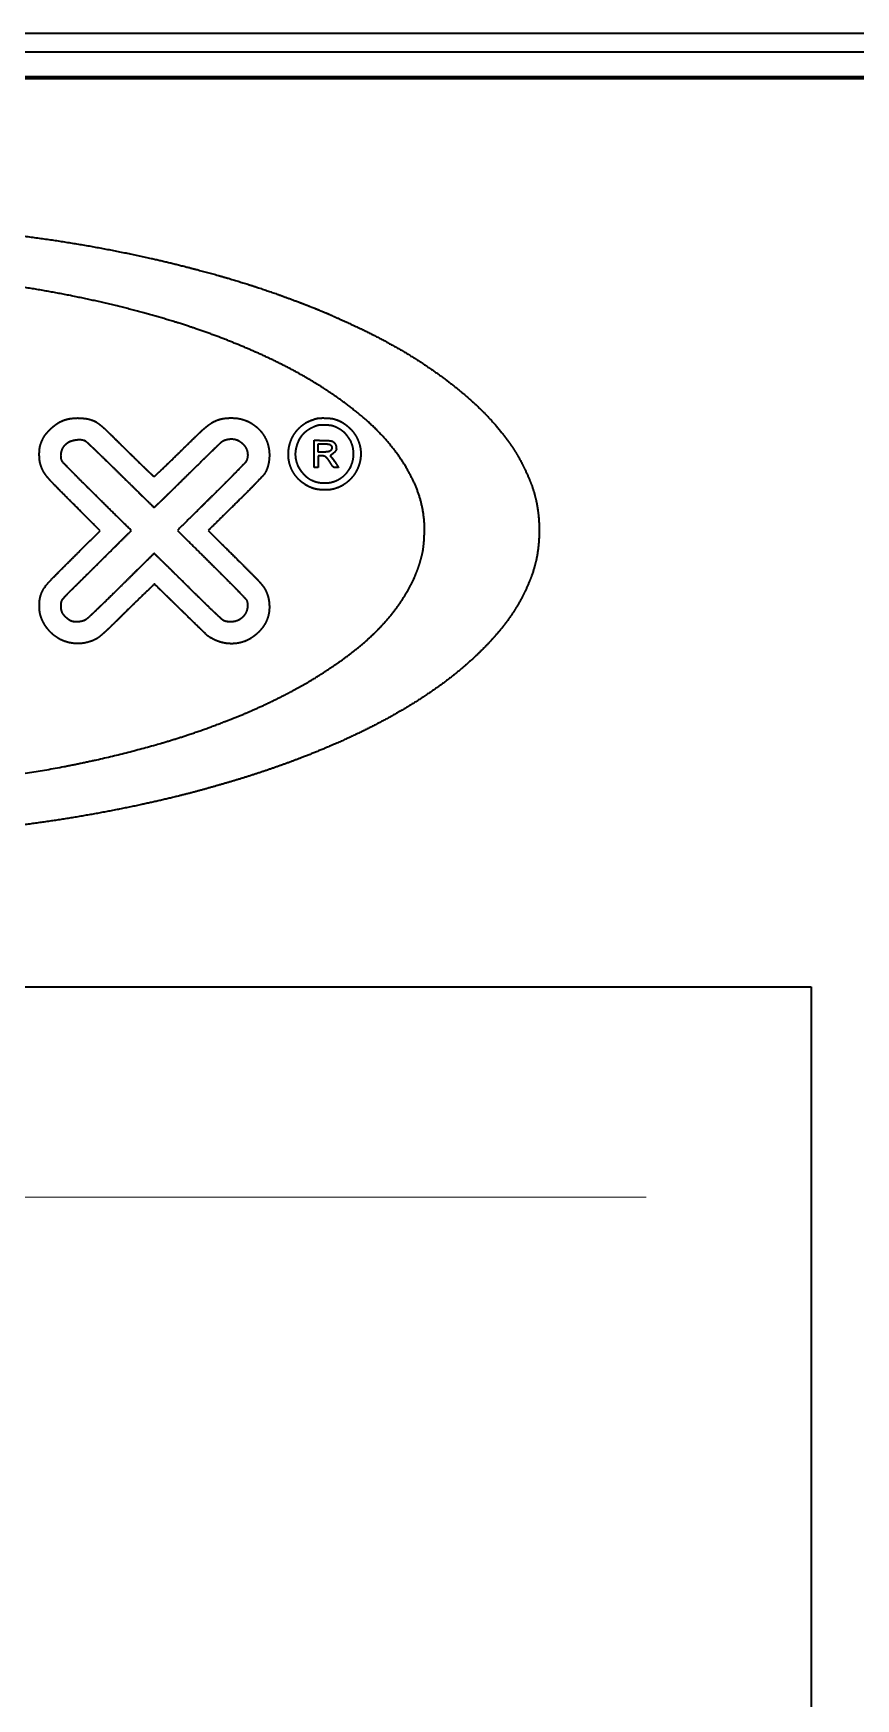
# Model space of a CAD drawing. Extents: x 6569 to 10251, y -294 to 3435.
# Drawn here: x 8784.9 to 8884.4, y 2029.6 to 2231.3 of the extents above; entities that cross this region are included whole.
import ezdxf

# ---------------------------------------------------------------- set-up
doc = ezdxf.new("R2010")
doc.units = 0
doc.header["$LTSCALE"] = 5
doc.layers.get('0').update_dxf_attribs({"linetype": 'CONTINUOUS', "lineweight": 0})
doc.layers.add('1', color=7, linetype='CONTINUOUS', true_color=0xffffff)

msp = doc.modelspace()

# ---------------------------------------------------------------- linework, layer by layer
at = {"color": 2}
msp.add_line((8859.06, 2090.33), (8657.06, 2090.33), dxfattribs=at)
at = {"layer": '1', "color": 7, "linetype": 'Continuous', "lineweight": 35}
for p, q in [((8570.53, 2231.33), (9069.26, 2231.33)), ((8538.56, 2229.08), (9067.56, 2229.08)), ((8584.76, 2226.08), (8931.56, 2226.08)), ((8929.06, 2225.83), (8587.06, 2225.83)), ((8637.06, 2115.83), (8879.06, 2115.83)), ((8879.06, 2115.83), (8879.06, 1478.83))]:
    msp.add_line(p, q, dxfattribs=at)
for points, weights, knots in [([(8764.84, 2208.27), (8768.2, 2208.15), (8771.56, 2207.95), (8778.12, 2207.42), (8781.32, 2207.08), (8787.58, 2206.25), (8790.64, 2205.76), (8796.63, 2204.63), (8799.56, 2203.99), (8803.82, 2202.93), (8805.17, 2202.57), (8807.75, 2201.86), (8808.99, 2201.5), (8811.39, 2200.75), (8812.57, 2200.36), (8814.93, 2199.54), (8816.11, 2199.11), (8817.65, 2198.52), (8818.01, 2198.38), (8818.71, 2198.1), (8819.05, 2197.97), (8819.68, 2197.71), (8819.97, 2197.59), (8820.46, 2197.39), (8820.65, 2197.31), (8820.9, 2197.19), (8820.96, 2197.17), (8821.17, 2197.07), (8821.32, 2197), (8821.65, 2196.85), (8821.84, 2196.77), (8822.22, 2196.6), (8822.42, 2196.51), (8824.72, 2195.47), (8826.77, 2194.43), (8830.63, 2192.26), (8832.42, 2191.1), (8835.72, 2188.71), (8837.21, 2187.48), (8838.63, 2186.16), (8839.89, 2184.98), (8841.04, 2183.7), (8842.29, 2182.02), (8842.51, 2181.72), (8842.9, 2181.16), (8843.06, 2180.91), (8843.39, 2180.39), (8843.54, 2180.12), (8843.87, 2179.52), (8844.04, 2179.19), (8844.53, 2178.21), (8844.82, 2177.56), (8845.32, 2176.29), (8845.51, 2175.67), (8845.82, 2174.42), (8845.93, 2173.79), (8846.08, 2172.47), (8846.12, 2171.79), (8846.12, 2170.44), (8846.08, 2169.77), (8845.94, 2168.47), (8845.83, 2167.84), (8845.53, 2166.6), (8845.34, 2165.98), (8844.85, 2164.71), (8844.56, 2164.05), (8843.95, 2162.82), (8843.63, 2162.24), (8842.93, 2161.11), (8842.55, 2160.55), (8841.73, 2159.45), (8841.28, 2158.89), (8840.3, 2157.78), (8839.77, 2157.21), (8837.95, 2155.4), (8836.6, 2154.22), (8833.62, 2151.95), (8832, 2150.85), (8828.49, 2148.72), (8826.61, 2147.7), (8822.55, 2145.73), (8820.38, 2144.78), (8816.83, 2143.37), (8815.46, 2142.86), (8812.58, 2141.86), (8811.08, 2141.37), (8808.01, 2140.44), (8806.45, 2139.99), (8803.3, 2139.14), (8801.73, 2138.75), (8797.5, 2137.78), (8794.85, 2137.24), (8789.51, 2136.28), (8786.82, 2135.86), (8781.32, 2135.14), (8778.51, 2134.84), (8772.66, 2134.35), (8769.62, 2134.15), (8765.57, 2133.95), (8764.56, 2133.92), (8761.72, 2133.9), (8759.89, 2133.9), (8756.23, 2133.9), (8754.39, 2133.9), (8752.56, 2133.92)], [0.5000631688, 0.499978943733, 0.499978943733, 0.499952542565, 0.499952542565, 0.499943397043, 0.499943397043, 0.499919298019, 0.499919298019, 0.500037158185, 0.500037158185, 0.500020317948, 0.500020317948, 0.500016729024, 0.500016729024, 0.500021337979, 0.500021337979, 0.500060410359, 0.500060410359, 0.500059331537, 0.500059331537, 0.500058901022, 0.500058901022, 0.500023423588, 0.500023423588, 0.500063062653, 0.500063062653, 0.500063168239, 0.500063168239, 0.500063167679, 0.500063167679, 0.500063168159, 0.500063168159, 0.499721617805, 0.499721617805, 0.499528056104, 0.499528056104, 0.499418738232, 0.499418738232, 0.5000631688, 0.498755709353, 0.498755709353, 0.500022481247, 0.500022481247, 0.49992848713, 0.49992848713, 0.499930638404, 0.499930638404, 0.500025194693, 0.500025194693, 0.499668039024, 0.499668039024, 0.499373513221, 0.499373513221, 0.499344176218, 0.499344176218, 0.499570896208, 0.499570896208, 0.499569411149, 0.499569411149, 0.499347887555, 0.499347887555, 0.499385493515, 0.499385493515, 0.499691298567, 0.499691298567, 0.499715954973, 0.499715954973, 0.499741847274, 0.499741847274, 0.49977990709, 0.49977990709, 0.499900031622, 0.499900031622, 0.499292118201, 0.499292118201, 0.49960656553, 0.49960656553, 0.499686690339, 0.499686690339, 0.499850509081, 0.499850509081, 0.499977589707, 0.499977589707, 0.500008177906, 0.500008177906, 0.500011281161, 0.500011281161, 0.500010181501, 0.500010181501, 0.499966272551, 0.499966272551, 0.499967713637, 0.499967713637, 0.499975874369, 0.499975874369, 0.500007192716, 0.500007192716, 0.499996700213, 0.499996700213, 0.500060718573, 0.500060718573, 0.500060736435, 0.500060736435, 0.5000631688], [0, 0, 0, 0, 0.050188, 0.050188, 0.098133, 0.098133, 0.144252, 0.144252, 0.18897, 0.18897, 0.209743, 0.209743, 0.228851, 0.228851, 0.247297, 0.247297, 0.266065, 0.266065, 0.271818, 0.271818, 0.277264, 0.277264, 0.281937, 0.281937, 0.285109, 0.285109, 0.286019, 0.286019, 0.288524, 0.288524, 0.291512, 0.291512, 0.294791, 0.294791, 0.32899, 0.32899, 0.360691, 0.360691, 0.389459, 0.389459, 0.389459, 0.414962, 0.414962, 0.420486, 0.420486, 0.424998, 0.424998, 0.429533, 0.429533, 0.435134, 0.435134, 0.445684, 0.445684, 0.455285, 0.455285, 0.464712, 0.464712, 0.474743, 0.474743, 0.484657, 0.484657, 0.493965, 0.493965, 0.503466, 0.503466, 0.513958, 0.513958, 0.523651, 0.523651, 0.533464, 0.533464, 0.543836, 0.543836, 0.555205, 0.555205, 0.581387, 0.581387, 0.60993, 0.60993, 0.641239, 0.641239, 0.675666, 0.675666, 0.697017, 0.697017, 0.720001, 0.720001, 0.743754, 0.743754, 0.767423, 0.767423, 0.806899, 0.806899, 0.846466, 0.846466, 0.887657, 0.887657, 0.932012, 0.932012, 0.946707, 0.946707, 0.973355, 0.973355, 1, 1, 1, 1]), ([(8754.51, 2202.46), (8755.17, 2202.48), (8755.84, 2202.48), (8757.64, 2202.47), (8758.77, 2202.46), (8761.03, 2202.44), (8762.17, 2202.42), (8763.98, 2202.39), (8764.66, 2202.37), (8768.29, 2202.21), (8771.24, 2202.01), (8776.99, 2201.48), (8779.8, 2201.14), (8785.31, 2200.32), (8788, 2199.84), (8793.27, 2198.74), (8795.85, 2198.12), (8800.36, 2196.88), (8802.31, 2196.29), (8806.05, 2195.03), (8807.86, 2194.36), (8811.31, 2192.94), (8812.96, 2192.2), (8816.08, 2190.66), (8817.55, 2189.85), (8820.84, 2187.85), (8822.61, 2186.6), (8824.3, 2185.22), (8825.77, 2184.03), (8827.1, 2182.68), (8828.29, 2181.21), (8829.34, 2179.92), (8830.22, 2178.51), (8830.93, 2177.01), (8831.57, 2175.64), (8831.98, 2174.19), (8832.15, 2172.69), (8832.19, 2172.36), (8832.22, 2172.02), (8832.23, 2171.28), (8832.22, 2170.87), (8832.19, 2170.07), (8832.16, 2169.67), (8832.09, 2168.97), (8832.05, 2168.66), (8831.98, 2168.36), (8831.68, 2167), (8831.2, 2165.69), (8830.55, 2164.45), (8829.86, 2163.12), (8829.03, 2161.88), (8828.07, 2160.72), (8826.99, 2159.43), (8825.79, 2158.24), (8824.49, 2157.16), (8823.01, 2155.94), (8821.45, 2154.8), (8819.14, 2153.33), (8818.45, 2152.91), (8816.97, 2152.07), (8816.2, 2151.65), (8814.6, 2150.83), (8813.79, 2150.42), (8812.15, 2149.66), (8811.34, 2149.29), (8807.07, 2147.49), (8803.54, 2146.25), (8796.03, 2144.1), (8792.06, 2143.16), (8783.8, 2141.61), (8779.51, 2141), (8770.69, 2140.14), (8766.17, 2139.87), (8756.83, 2139.68), (8752.01, 2139.78), (8742.55, 2140.35), (8737.91, 2140.84), (8728.93, 2142.19), (8724.6, 2143.05), (8716.33, 2145.1), (8712.41, 2146.32), (8707.94, 2148), (8707.31, 2148.25), (8705.96, 2148.81), (8705.25, 2149.11), (8703.84, 2149.74), (8703.15, 2150.05), (8701.9, 2150.64), (8701.34, 2150.92), (8698.44, 2152.43), (8696.18, 2153.8), (8694.01, 2155.32), (8692.17, 2156.61), (8690.48, 2158.08), (8688.95, 2159.73), (8687.64, 2161.15), (8686.52, 2162.72), (8685.61, 2164.41), (8684.79, 2165.94), (8684.26, 2167.59), (8684.02, 2169.31), (8683.97, 2169.65), (8683.94, 2169.99), (8683.91, 2170.74), (8683.91, 2171.14), (8683.93, 2171.95), (8683.96, 2172.35), (8684.03, 2173.08), (8684.07, 2173.42), (8684.25, 2174.3), (8684.4, 2174.84), (8684.78, 2175.95), (8685, 2176.52), (8685.52, 2177.64), (8685.8, 2178.2), (8686.42, 2179.26), (8686.75, 2179.76), (8687.91, 2181.35), (8688.81, 2182.38), (8690.85, 2184.39), (8691.99, 2185.37), (8694.48, 2187.27), (8695.83, 2188.19), (8698.77, 2189.95), (8700.34, 2190.8), (8705.49, 2193.31), (8709.15, 2194.78), (8717.08, 2197.31), (8721.32, 2198.43), (8730.24, 2200.27), (8734.92, 2201), (8744.57, 2202.03), (8749.53, 2202.35), (8754.51, 2202.46)], [0.500220416008, 0.500189350016, 0.500189350016, 0.500218846549, 0.500218846549, 0.50021880743, 0.50021880743, 0.500192177394, 0.500192177394, 0.500120704318, 0.500120704318, 0.500092871592, 0.500092871592, 0.500083216879, 0.500083216879, 0.500056830995, 0.500056830995, 0.500089493249, 0.500089493249, 0.500041209695, 0.500041209695, 0.500017665732, 0.500017665732, 0.49990130099, 0.49990130099, 0.499434015962, 0.499434015962, 0.500220416008, 0.498439024635, 0.498439024635, 0.500220416008, 0.497798160698, 0.497798160698, 0.500220416008, 0.495878874593, 0.495878874593, 0.500220416008, 0.499814547543, 0.499814547543, 0.500082853246, 0.500082853246, 0.500082699994, 0.500082699994, 0.499626827166, 0.499626827166, 0.500220416008, 0.497294038489, 0.497294038489, 0.500220416008, 0.498349428921, 0.498349428921, 0.500220416008, 0.498792610583, 0.498792610583, 0.500220416008, 0.499578967443, 0.499578967443, 0.500114159358, 0.500114159358, 0.500156628399, 0.500156628399, 0.500159745829, 0.500159745829, 0.500152130134, 0.500152130134, 0.499617531411, 0.499617531411, 0.499857252229, 0.499857252229, 0.499898349355, 0.499898349355, 0.499971660598, 0.499971660598, 0.499949698065, 0.499949698065, 0.499891103457, 0.499891103457, 0.499855851331, 0.499855851331, 0.499646492915, 0.499646492915, 0.500172898133, 0.500172898133, 0.500199170832, 0.500199170832, 0.500198883799, 0.500198883799, 0.500150760321, 0.500150760321, 0.499507916477, 0.499507916477, 0.500220416008, 0.498335049526, 0.498335049526, 0.500220416008, 0.497494606777, 0.497494606777, 0.500220416008, 0.495067965121, 0.495067965121, 0.500220416008, 0.499773829504, 0.499773829504, 0.500048392672, 0.500048392672, 0.500047792547, 0.500047792547, 0.499731674632, 0.499731674632, 0.49954401297, 0.49954401297, 0.499812341882, 0.499812341882, 0.49982691201, 0.49982691201, 0.499729254984, 0.499729254984, 0.499124830441, 0.499124830441, 0.49959134107, 0.49959134107, 0.499696547877, 0.499696547877, 0.499903425902, 0.499903425902, 0.499356243636, 0.499356243636, 0.499759439972, 0.499759439972, 0.499821193943, 0.499821193943, 0.499926527997, 0.499926527997, 0.500220416008], [0, 0, 0, 0, 0.005546, 0.005546, 0.01499, 0.01499, 0.024446, 0.024446, 0.030133, 0.030133, 0.054739, 0.054739, 0.07836, 0.07836, 0.10116, 0.10116, 0.123307, 0.123307, 0.140248, 0.140248, 0.156329, 0.156329, 0.17143, 0.17143, 0.185436, 0.185436, 0.203605, 0.203605, 0.203605, 0.219486, 0.219486, 0.219486, 0.233445, 0.233445, 0.233445, 0.24619, 0.24619, 0.24619, 0.249069, 0.249069, 0.252525, 0.252525, 0.255914, 0.255914, 0.25856, 0.25856, 0.25856, 0.270466, 0.270466, 0.270466, 0.283359, 0.283359, 0.283359, 0.2979, 0.2979, 0.2979, 0.314564, 0.314564, 0.321594, 0.321594, 0.329251, 0.329251, 0.337143, 0.337143, 0.344882, 0.344882, 0.377315, 0.377315, 0.412648, 0.412648, 0.450297, 0.450297, 0.489626, 0.489626, 0.531501, 0.531501, 0.572055, 0.572055, 0.610531, 0.610531, 0.646231, 0.646231, 0.652153, 0.652153, 0.658932, 0.658932, 0.665563, 0.665563, 0.671004, 0.671004, 0.694079, 0.694079, 0.694079, 0.713722, 0.713722, 0.713722, 0.730608, 0.730608, 0.730608, 0.745905, 0.745905, 0.745905, 0.748967, 0.748967, 0.752564, 0.752564, 0.756144, 0.756144, 0.759151, 0.759151, 0.764165, 0.764165, 0.769628, 0.769628, 0.775216, 0.775216, 0.780606, 0.780606, 0.792859, 0.792859, 0.806326, 0.806326, 0.821077, 0.821077, 0.837133, 0.837133, 0.872699, 0.872699, 0.912261, 0.912261, 0.954995, 0.954995, 1, 1, 1, 1]), ([(8792.95, 2171.06), (8791.85, 2172.16), (8790.76, 2173.26), (8788.89, 2175.13), (8788.13, 2175.9), (8787.06, 2176.98), (8786.78, 2177.3), (8786.5, 2177.63), (8786.32, 2177.85), (8786.17, 2178.08), (8786.04, 2178.33), (8785.91, 2178.59), (8785.8, 2178.86), (8785.72, 2179.14), (8785.66, 2179.32), (8785.63, 2179.5), (8785.61, 2179.68), (8785.59, 2179.91), (8785.58, 2180.13), (8785.58, 2180.58), (8785.6, 2180.8), (8785.62, 2181.02), (8785.64, 2181.19), (8785.68, 2181.36), (8785.74, 2181.53), (8785.8, 2181.71), (8785.88, 2181.9), (8786.02, 2182.22), (8786.1, 2182.37), (8786.27, 2182.64), (8786.37, 2182.78), (8786.61, 2183.05), (8786.74, 2183.2), (8787.12, 2183.57), (8787.37, 2183.78), (8787.63, 2183.97), (8787.87, 2184.14), (8788.13, 2184.28), (8788.4, 2184.39), (8788.67, 2184.51), (8788.95, 2184.59), (8789.24, 2184.64), (8789.55, 2184.69), (8789.87, 2184.72), (8790.31, 2184.73), (8790.42, 2184.72), (8790.65, 2184.71), (8790.77, 2184.7), (8791, 2184.68), (8791.12, 2184.67), (8791.32, 2184.64), (8791.4, 2184.63), (8791.49, 2184.61)], [0.501034488098, 0.501034488098, 0.501034488098, 0.501032012579, 0.501032012579, 0.500717389484, 0.500717389484, 0.501034488098, 0.499139610912, 0.499139610912, 0.501034488098, 0.499563152328, 0.499563152328, 0.501034488098, 0.499521300941, 0.499521300941, 0.501034488098, 0.500552042806, 0.500552042806, 0.500550391549, 0.500550391549, 0.501034488098, 0.499118722646, 0.499118722646, 0.501034488098, 0.500734008384, 0.500734008384, 0.500124385182, 0.500124385182, 0.500141138931, 0.500141138931, 0.500756970871, 0.500756970871, 0.499962415267, 0.499962415267, 0.501034488098, 0.498982984673, 0.498982984673, 0.501034488098, 0.498946640039, 0.498946640039, 0.501034488098, 0.49987045576, 0.49987045576, 0.500900227366, 0.500900227366, 0.500959420724, 0.500959420724, 0.500957482517, 0.500957482517, 0.500651674723, 0.500651674723, 0.501034488098], [0, 0, 0, 0, 0.229994, 0.229994, 0.390578, 0.390578, 0.454141, 0.454141, 0.454141, 0.495282, 0.495282, 0.495282, 0.538053, 0.538053, 0.538053, 0.565148, 0.565148, 0.565148, 0.597941, 0.597941, 0.630284, 0.630284, 0.630284, 0.655837, 0.655837, 0.655837, 0.684375, 0.684375, 0.708021, 0.708021, 0.731774, 0.731774, 0.760673, 0.760673, 0.807951, 0.807951, 0.807951, 0.850229, 0.850229, 0.850229, 0.892054, 0.892054, 0.892054, 0.938024, 0.938024, 0.953787, 0.953787, 0.971156, 0.971156, 0.98754, 0.98754, 1, 1, 1, 1]), ([(8791.49, 2184.61), (8791.73, 2184.55), (8791.97, 2184.47), (8792.2, 2184.37), (8792.41, 2184.28), (8792.61, 2184.16), (8792.79, 2184.02), (8793.05, 2183.82), (8793.3, 2183.61), (8794.04, 2182.91), (8794.53, 2182.42), (8795.7, 2181.27), (8796.37, 2180.6), (8797.49, 2179.51), (8797.93, 2179.08), (8798.7, 2178.34), (8799.03, 2178.03), (8799.36, 2177.72), (8799.4, 2177.68), (8799.45, 2177.66), (8799.5, 2177.66), (8799.53, 2177.66), (8799.56, 2177.67), (8799.58, 2177.69), (8799.88, 2177.98), (8800.19, 2178.28), (8800.85, 2178.9), (8801.19, 2179.23), (8801.94, 2179.96), (8802.35, 2180.36), (8803.48, 2181.47), (8804.2, 2182.18), (8805.25, 2183.19), (8805.58, 2183.48), (8805.93, 2183.76), (8806.15, 2183.94), (8806.39, 2184.1), (8806.64, 2184.24), (8806.9, 2184.37), (8807.16, 2184.48), (8807.43, 2184.56), (8807.62, 2184.62), (8807.81, 2184.66), (8808.24, 2184.71), (8808.47, 2184.73), (8808.94, 2184.73), (8809.18, 2184.73), (8809.62, 2184.69), (8809.81, 2184.65), (8810.01, 2184.6), (8810.42, 2184.5), (8810.82, 2184.34), (8811.19, 2184.13), (8811.55, 2183.92), (8811.89, 2183.66), (8812.18, 2183.36), (8812.48, 2183.06), (8812.72, 2182.72), (8812.92, 2182.35), (8813.12, 2181.99), (8813.26, 2181.6), (8813.34, 2181.19), (8813.4, 2180.92), (8813.43, 2180.65), (8813.44, 2180.37), (8813.45, 2180.09), (8813.43, 2179.81), (8813.39, 2179.53), (8813.36, 2179.26), (8813.29, 2178.99), (8813.21, 2178.73), (8813.13, 2178.5), (8813.03, 2178.27), (8812.9, 2178.05), (8812.83, 2177.93), (8812.75, 2177.82), (8812.65, 2177.72), (8812.4, 2177.45), (8812.14, 2177.17), (8811.52, 2176.54), (8811.17, 2176.17), (8810.32, 2175.32), (8809.82, 2174.83), (8808.23, 2173.26), (8807.13, 2172.18), (8806.03, 2171.09)], [0.501034488098, 0.499655170634, 0.499655170634, 0.501034488098, 0.498768701223, 0.498768701223, 0.501034488098, 0.500449961631, 0.500449961631, 0.501024101982, 0.501024101982, 0.501033759971, 0.501033759971, 0.501025588174, 0.501025588174, 0.501033395283, 0.501033395283, 0.501034488098, 0.477412855755, 0.477412855755, 0.501034488098, 0.477254328155, 0.477254328155, 0.501034488098, 0.501034399098, 0.501034399098, 0.501030242398, 0.501030242398, 0.50103288105, 0.50103288105, 0.50103095108, 0.50103095108, 0.500734489581, 0.500734489581, 0.501034488098, 0.499483809972, 0.499483809972, 0.501034488098, 0.499415335681, 0.499415335681, 0.501034488098, 0.499766504603, 0.499766504603, 0.500589795886, 0.500589795886, 0.500592821216, 0.500592821216, 0.499936741387, 0.499936741387, 0.501034488098, 0.497957500616, 0.497957500616, 0.501034488098, 0.497861865283, 0.497861865283, 0.501034488098, 0.497782393927, 0.497782393927, 0.501034488098, 0.497518773631, 0.497518773631, 0.501034488098, 0.499743298745, 0.499743298745, 0.501034488098, 0.499864663483, 0.499864663483, 0.501034488098, 0.499785471757, 0.499785471757, 0.501034488098, 0.498908329274, 0.498908329274, 0.501034488098, 0.499150365768, 0.499150365768, 0.501034488098, 0.501023291276, 0.501023291276, 0.501020210838, 0.501020210838, 0.501032166983, 0.501032166983, 0.501034488098, 0.501034488098, 0.501034488098], [0, 0, 0, 0, 0.01972, 0.01972, 0.01972, 0.037804, 0.037804, 0.037804, 0.063422, 0.063422, 0.117459, 0.117459, 0.191898, 0.191898, 0.239899, 0.239899, 0.275459, 0.275459, 0.275459, 0.279473, 0.279473, 0.279473, 0.281391, 0.281391, 0.281391, 0.311628, 0.311628, 0.345736, 0.345736, 0.385898, 0.385898, 0.458197, 0.458197, 0.489542, 0.489542, 0.489542, 0.509934, 0.509934, 0.509934, 0.530115, 0.530115, 0.530115, 0.543919, 0.543919, 0.560358, 0.560358, 0.576924, 0.576924, 0.591118, 0.591118, 0.591118, 0.620754, 0.620754, 0.620754, 0.650055, 0.650055, 0.650055, 0.678857, 0.678857, 0.678857, 0.707093, 0.707093, 0.707093, 0.725999, 0.725999, 0.725999, 0.745172, 0.745172, 0.745172, 0.763627, 0.763627, 0.763627, 0.780455, 0.780455, 0.780455, 0.789873, 0.789873, 0.789873, 0.815116, 0.815116, 0.849336, 0.849336, 0.896059, 0.896059, 1, 1, 1, 1]), ([(8819.28, 2176.08), (8819.07, 2176.11), (8818.87, 2176.16), (8818.67, 2176.23), (8818.22, 2176.4), (8817.79, 2176.63), (8817.41, 2176.92), (8817.04, 2177.21), (8816.71, 2177.56), (8816.45, 2177.96), (8816.19, 2178.35), (8816, 2178.78), (8815.88, 2179.23), (8815.76, 2179.69), (8815.72, 2180.16), (8815.75, 2180.63), (8815.77, 2180.97), (8815.84, 2181.31), (8815.93, 2181.64), (8816.03, 2181.97), (8816.16, 2182.28), (8816.33, 2182.57), (8816.5, 2182.86), (8816.7, 2183.14), (8816.93, 2183.38), (8817.16, 2183.63), (8817.42, 2183.86), (8817.71, 2184.05), (8817.8, 2184.12), (8817.9, 2184.17), (8818.14, 2184.29), (8818.28, 2184.35), (8818.57, 2184.47), (8818.72, 2184.52), (8818.99, 2184.62), (8819.11, 2184.65), (8819.24, 2184.68), (8819.37, 2184.71), (8819.51, 2184.72), (8819.86, 2184.73), (8820.07, 2184.73), (8820.49, 2184.71), (8820.7, 2184.7), (8821.05, 2184.66), (8821.18, 2184.64), (8821.32, 2184.6)], [0.500646129352, 0.499217786011, 0.499217786011, 0.500646129352, 0.496615206318, 0.496615206318, 0.500646129352, 0.496185055964, 0.496185055964, 0.500646129352, 0.496086638552, 0.496086638552, 0.500646129352, 0.496175326461, 0.496175326461, 0.500646129352, 0.498688468997, 0.498688468997, 0.500646129352, 0.498426974812, 0.498426974812, 0.500646129352, 0.498416929897, 0.498416929897, 0.500646129352, 0.498638854063, 0.498638854063, 0.500646129352, 0.499670054929, 0.499670054929, 0.500499590282, 0.500499590282, 0.500496129391, 0.500496129391, 0.500064301837, 0.500064301837, 0.500646129352, 0.499135761056, 0.499135761056, 0.500507258569, 0.500507258569, 0.500506854021, 0.500506854021, 0.499162853707, 0.499162853707, 0.500646129352], [0, 0, 0, 0, 0.04632, 0.04632, 0.04632, 0.151338, 0.151338, 0.151338, 0.253716, 0.253716, 0.253716, 0.354275, 0.354275, 0.354275, 0.454255, 0.454255, 0.454255, 0.527192, 0.527192, 0.527192, 0.59832, 0.59832, 0.59832, 0.668994, 0.668994, 0.668994, 0.740611, 0.740611, 0.740611, 0.763951, 0.763951, 0.796247, 0.796247, 0.829299, 0.829299, 0.855549, 0.855549, 0.855549, 0.884267, 0.884267, 0.927756, 0.927756, 0.971255, 0.971255, 1, 1, 1, 1]), ([(8818.93, 2183.69), (8819.02, 2183.73), (8819.12, 2183.77), (8819.3, 2183.82), (8819.38, 2183.84), (8819.56, 2183.86), (8819.66, 2183.87), (8819.91, 2183.87), (8820.06, 2183.87), (8820.36, 2183.86), (8820.51, 2183.85), (8820.77, 2183.83), (8820.87, 2183.82), (8821.06, 2183.78), (8821.15, 2183.75), (8821.35, 2183.68), (8821.46, 2183.63), (8821.73, 2183.5), (8821.89, 2183.41), (8822.19, 2183.23), (8822.32, 2183.14), (8822.44, 2183.03), (8822.56, 2182.92), (8822.68, 2182.81), (8822.9, 2182.54), (8823, 2182.4), (8823.1, 2182.25), (8823.35, 2181.87), (8823.52, 2181.44), (8823.59, 2180.99), (8823.67, 2180.53), (8823.66, 2180.07), (8823.56, 2179.61), (8823.46, 2179.16), (8823.28, 2178.73), (8823.01, 2178.35), (8822.75, 2177.97), (8822.42, 2177.66), (8822.03, 2177.41), (8821.89, 2177.32), (8821.73, 2177.23), (8821.43, 2177.09), (8821.28, 2177.03), (8821.12, 2176.99), (8820.97, 2176.94), (8820.81, 2176.91), (8820.48, 2176.87), (8820.3, 2176.86), (8819.87, 2176.86), (8819.61, 2176.88), (8819.36, 2176.93), (8819.12, 2176.98), (8818.89, 2177.05), (8818.67, 2177.15), (8818.45, 2177.24), (8818.24, 2177.36), (8818.05, 2177.51), (8817.85, 2177.66), (8817.67, 2177.83), (8817.51, 2178.02), (8817.31, 2178.24), (8817.13, 2178.49), (8816.99, 2178.75), (8816.85, 2179), (8816.75, 2179.26), (8816.68, 2179.53), (8816.61, 2179.8), (8816.58, 2180.08), (8816.58, 2180.36), (8816.58, 2180.64), (8816.62, 2180.93), (8816.7, 2181.2), (8816.77, 2181.49), (8816.87, 2181.77), (8817.01, 2182.03), (8817.13, 2182.28), (8817.28, 2182.5), (8817.46, 2182.71), (8817.65, 2182.91), (8817.86, 2183.1), (8818.1, 2183.25), (8818.36, 2183.42), (8818.64, 2183.57), (8818.93, 2183.69)], [0.501005088612, 0.50062469052, 0.50062469052, 0.499818095717, 0.499818095717, 0.500288372683, 0.500288372683, 0.500948257977, 0.500948257977, 0.500927958423, 0.500927958423, 0.500279519965, 0.500279519965, 0.500018092701, 0.500018092701, 0.500758438078, 0.500758438078, 0.500439193565, 0.500439193565, 0.499939635855, 0.499939635855, 0.501005088612, 0.499924733486, 0.499924733486, 0.500399090241, 0.500399090241, 0.501005088612, 0.494263528725, 0.494263528725, 0.501005088612, 0.494721803539, 0.494721803539, 0.501005088612, 0.494733423469, 0.494733423469, 0.501005088612, 0.494316303501, 0.494316303501, 0.501005088612, 0.500378668205, 0.500378668205, 0.499916356086, 0.499916356086, 0.501005088612, 0.499924572686, 0.499924572686, 0.500401899941, 0.500401899941, 0.499517860751, 0.499517860751, 0.501005088612, 0.498852418296, 0.498852418296, 0.501005088612, 0.498794907905, 0.498794907905, 0.501005088612, 0.499302211108, 0.499302211108, 0.501005088612, 0.499071155774, 0.499071155774, 0.501005088612, 0.498220923312, 0.498220923312, 0.501005088612, 0.498099298545, 0.498099298545, 0.501005088612, 0.498611277515, 0.498611277515, 0.501005088612, 0.499205741668, 0.499205741668, 0.501005088612, 0.497978950093, 0.497978950093, 0.501005088612, 0.498171422948, 0.498171422948, 0.501005088612, 0.499664970463, 0.499664970463, 0.501005088612], [0, 0, 0, 0, 0.012947, 0.012947, 0.023649, 0.023649, 0.036044, 0.036044, 0.055394, 0.055394, 0.074748, 0.074748, 0.08787, 0.08787, 0.099896, 0.099896, 0.115128, 0.115128, 0.138378, 0.138378, 0.159326, 0.159326, 0.159326, 0.180207, 0.180207, 0.203246, 0.203246, 0.203246, 0.26235, 0.26235, 0.26235, 0.322941, 0.322941, 0.322941, 0.384346, 0.384346, 0.384346, 0.445889, 0.445889, 0.445889, 0.469759, 0.469759, 0.491559, 0.491559, 0.491559, 0.513471, 0.513471, 0.537668, 0.537668, 0.572801, 0.572801, 0.572801, 0.605949, 0.605949, 0.605949, 0.638884, 0.638884, 0.638884, 0.673421, 0.673421, 0.673421, 0.7151, 0.7151, 0.7151, 0.754504, 0.754504, 0.754504, 0.79345, 0.79345, 0.79345, 0.833892, 0.833892, 0.833892, 0.875929, 0.875929, 0.875929, 0.914651, 0.914651, 0.914651, 0.954561, 0.954561, 0.954561, 1, 1, 1, 1]), ([(8821.32, 2184.6), (8821.5, 2184.54), (8821.68, 2184.48), (8822.04, 2184.31), (8822.22, 2184.22), (8822.56, 2184.01), (8822.72, 2183.89), (8823.04, 2183.63), (8823.18, 2183.49), (8823.32, 2183.35), (8823.57, 2183.08), (8823.78, 2182.79), (8823.96, 2182.48), (8824.13, 2182.17), (8824.27, 2181.84), (8824.36, 2181.5), (8824.46, 2181.16), (8824.51, 2180.81), (8824.51, 2180.46), (8824.52, 2180.11), (8824.48, 2179.76), (8824.4, 2179.42), (8824.31, 2179.03), (8824.17, 2178.66), (8823.98, 2178.31), (8823.8, 2177.96), (8823.57, 2177.65), (8823.3, 2177.36), (8823.03, 2177.07), (8822.73, 2176.83), (8822.39, 2176.62), (8822.06, 2176.42), (8821.69, 2176.26), (8821.32, 2176.15), (8821.12, 2176.09), (8820.91, 2176.05), (8820.71, 2176.03), (8820.47, 2176.01), (8820.23, 2176), (8819.75, 2176.02), (8819.52, 2176.04), (8819.28, 2176.08)], [0.500646129352, 0.499784623549, 0.499784623549, 0.499932544144, 0.499932544144, 0.499951161062, 0.499951161062, 0.499930538043, 0.499930538043, 0.500646129352, 0.498319403587, 0.498319403587, 0.500646129352, 0.498098102451, 0.498098102451, 0.500646129352, 0.498045016464, 0.498045016464, 0.500646129352, 0.498038384162, 0.498038384162, 0.500646129352, 0.497882173119, 0.497882173119, 0.500646129352, 0.497685550485, 0.497685550485, 0.500646129352, 0.497666708912, 0.497666708912, 0.500646129352, 0.497787039741, 0.497787039741, 0.500646129352, 0.499122059836, 0.499122059836, 0.500646129352, 0.499966941397, 0.499966941397, 0.499970253946, 0.499970253946, 0.500646129352], [0, 0, 0, 0, 0.044465, 0.044465, 0.090277, 0.090277, 0.136643, 0.136643, 0.182718, 0.182718, 0.182718, 0.264615, 0.264615, 0.264615, 0.344888, 0.344888, 0.344888, 0.42403, 0.42403, 0.42403, 0.502726, 0.502726, 0.502726, 0.591227, 0.591227, 0.591227, 0.678219, 0.678219, 0.678219, 0.764459, 0.764459, 0.764459, 0.850789, 0.850789, 0.850789, 0.896162, 0.896162, 0.896162, 0.948009, 0.948009, 1, 1, 1, 1]), ([(8796.73, 2171.1), (8795.34, 2172.46), (8793.96, 2173.82), (8792.01, 2175.75), (8791.44, 2176.31), (8790.42, 2177.33), (8789.98, 2177.78), (8789.17, 2178.6), (8788.81, 2178.97), (8788.45, 2179.34), (8788.4, 2179.4), (8788.35, 2179.47), (8788.32, 2179.54), (8788.25, 2179.7), (8788.21, 2179.88), (8788.21, 2180.05), (8788.2, 2180.24), (8788.21, 2180.42), (8788.26, 2180.61), (8788.3, 2180.79), (8788.37, 2180.97), (8788.47, 2181.14), (8788.56, 2181.3), (8788.67, 2181.44), (8788.81, 2181.57), (8788.95, 2181.7), (8789.12, 2181.81), (8789.3, 2181.89), (8789.51, 2181.97), (8789.73, 2182.03), (8789.96, 2182.07), (8790.18, 2182.11), (8790.4, 2182.12), (8790.62, 2182.11), (8790.81, 2182.09), (8790.98, 2182.04), (8791.14, 2181.96), (8791.21, 2181.92), (8791.27, 2181.87), (8791.32, 2181.82), (8791.72, 2181.45), (8792.11, 2181.07), (8792.95, 2180.27), (8793.4, 2179.83), (8794.37, 2178.89), (8794.89, 2178.38), (8795.91, 2177.37), (8796.43, 2176.87), (8797.37, 2175.94), (8797.81, 2175.51), (8798.64, 2174.71), (8799.03, 2174.32), (8799.42, 2173.94), (8799.43, 2173.93), (8799.45, 2173.92), (8799.47, 2173.91), (8799.49, 2173.9), (8799.51, 2173.91), (8799.52, 2173.92), (8799.79, 2174.17), (8800.05, 2174.42), (8800.61, 2174.95), (8800.9, 2175.24), (8801.54, 2175.86), (8801.89, 2176.2), (8803.07, 2177.37), (8803.91, 2178.19), (8805.29, 2179.54), (8805.82, 2180.07), (8806.74, 2180.96), (8807.13, 2181.34), (8807.59, 2181.78), (8807.66, 2181.84), (8807.77, 2181.92), (8807.8, 2181.93), (8807.86, 2181.97), (8807.9, 2181.99), (8807.98, 2182.02), (8808.03, 2182.04), (8808.11, 2182.07), (8808.15, 2182.08), (8808.19, 2182.09)], [0.500156361928, 0.500156361928, 0.500156361928, 0.500154730691, 0.500154730691, 0.500149770108, 0.500149770108, 0.50015544592, 0.50015544592, 0.500156361928, 0.494357641679, 0.494357641679, 0.500156361928, 0.495138697955, 0.495138697955, 0.500156361928, 0.49677616475, 0.49677616475, 0.500156361928, 0.496927496121, 0.496927496121, 0.500156361928, 0.496322201475, 0.496322201475, 0.500156361928, 0.494706272957, 0.494706272957, 0.500156361928, 0.498031607414, 0.498031607414, 0.500156361928, 0.49796927297, 0.49796927297, 0.500156361928, 0.492409944077, 0.492409944077, 0.500156361928, 0.497258028257, 0.497258028257, 0.500156361928, 0.500156063461, 0.500156063461, 0.500153247688, 0.500153247688, 0.500155056722, 0.500155056722, 0.500156172476, 0.500156172476, 0.500155854847, 0.500155854847, 0.500156358177, 0.500156358177, 0.500156361928, 0.49291134132, 0.49291134132, 0.500156361928, 0.449849379279, 0.449849379279, 0.500156361928, 0.500156272596, 0.500156272596, 0.500150876642, 0.500150876642, 0.500154335935, 0.500154335935, 0.500156278829, 0.500156278829, 0.500155257339, 0.500155257339, 0.500156045349, 0.500156045349, 0.499114442543, 0.499114442543, 0.499282835095, 0.499282835095, 0.500013987965, 0.500013987965, 0.500018682707, 0.500018682707, 0.499947879357, 0.499947879357, 0.500156361928], [0, 0, 0, 0, 0.131827, 0.131827, 0.186334, 0.186334, 0.229347, 0.229347, 0.2645, 0.2645, 0.2645, 0.270051, 0.270051, 0.270051, 0.282113, 0.282113, 0.282113, 0.295108, 0.295108, 0.295108, 0.308472, 0.308472, 0.308472, 0.321551, 0.321551, 0.321551, 0.335454, 0.335454, 0.335454, 0.351871, 0.351871, 0.351871, 0.36798, 0.36798, 0.36798, 0.381112, 0.381112, 0.381112, 0.386759, 0.386759, 0.386759, 0.426831, 0.426831, 0.473045, 0.473045, 0.526517, 0.526517, 0.579614, 0.579614, 0.624606, 0.624606, 0.664944, 0.664944, 0.664944, 0.66648, 0.66648, 0.66648, 0.667948, 0.667948, 0.667948, 0.69823, 0.69823, 0.732352, 0.732352, 0.7727, 0.7727, 0.870915, 0.870915, 0.933268, 0.933268, 0.97805, 0.97805, 0.986313, 0.986313, 0.988932, 0.988932, 0.992509, 0.992509, 0.996384, 0.996384, 1, 1, 1, 1]), ([(8808.19, 2182.09), (8808.38, 2182.15), (8808.57, 2182.18), (8808.76, 2182.19), (8808.94, 2182.2), (8809.12, 2182.18), (8809.3, 2182.14), (8809.47, 2182.1), (8809.63, 2182.03), (8809.78, 2181.94), (8809.94, 2181.85), (8810.09, 2181.73), (8810.22, 2181.6), (8810.36, 2181.47), (8810.47, 2181.32), (8810.57, 2181.15), (8810.66, 2180.99), (8810.73, 2180.82), (8810.77, 2180.64), (8810.81, 2180.46), (8810.82, 2180.29), (8810.81, 2180.11), (8810.79, 2179.93), (8810.75, 2179.75), (8810.68, 2179.59), (8810.64, 2179.49), (8810.59, 2179.4), (8810.52, 2179.33), (8810.22, 2179.01), (8809.91, 2178.7), (8809.19, 2177.95), (8808.77, 2177.52), (8807.71, 2176.46), (8807.07, 2175.82), (8805.05, 2173.83), (8803.68, 2172.47), (8802.3, 2171.11)], [0.500156361928, 0.497921975032, 0.497921975032, 0.500156361928, 0.496766546036, 0.496766546036, 0.500156361928, 0.496618627715, 0.496618627715, 0.500156361928, 0.497422845275, 0.497422845275, 0.500156361928, 0.497284176365, 0.497284176365, 0.500156361928, 0.496477236673, 0.496477236673, 0.500156361928, 0.496244011344, 0.496244011344, 0.500156361928, 0.496273120846, 0.496273120846, 0.500156361928, 0.494421790084, 0.494421790084, 0.500156361928, 0.500151550728, 0.500151550728, 0.500144871333, 0.500144871333, 0.500155217506, 0.500155217506, 0.500156361928, 0.500156361928, 0.500156361928], [0, 0, 0, 0, 0.033619, 0.033619, 0.033619, 0.065151, 0.065151, 0.065151, 0.096375, 0.096375, 0.096375, 0.129179, 0.129179, 0.129179, 0.16335, 0.16335, 0.16335, 0.196353, 0.196353, 0.196353, 0.22878, 0.22878, 0.22878, 0.261503, 0.261503, 0.261503, 0.280494, 0.280494, 0.280494, 0.361599, 0.361599, 0.473495, 0.473495, 0.640671, 0.640671, 1, 1, 1, 1]), ([(8818.86, 2182.04), (8819.22, 2182.03), (8819.59, 2182.02), (8820.18, 2182), (8820.41, 2182), (8820.74, 2181.98), (8820.83, 2181.97), (8820.93, 2181.95), (8820.99, 2181.94), (8821.05, 2181.92), (8821.11, 2181.89), (8821.17, 2181.85), (8821.22, 2181.81), (8821.27, 2181.76)], [0.501153296365, 0.501153296365, 0.501153296365, 0.501144462488, 0.501144462488, 0.500265481286, 0.500265481286, 0.501153296365, 0.496378607875, 0.496378607875, 0.501153296365, 0.498298084702, 0.498298084702, 0.501153296365], [0, 0, 0, 0, 0.44464, 0.44464, 0.723532, 0.723532, 0.839962, 0.839962, 0.839962, 0.916844, 0.916844, 0.916844, 1, 1, 1, 1]), ([(8819.36, 2181.6), (8819.58, 2181.6), (8819.8, 2181.6), (8820.12, 2181.6), (8820.21, 2181.6), (8820.38, 2181.59), (8820.46, 2181.58), (8820.6, 2181.56), (8820.67, 2181.55), (8820.73, 2181.54), (8820.76, 2181.53), (8820.79, 2181.52), (8820.82, 2181.49), (8820.87, 2181.45), (8820.92, 2181.4), (8820.95, 2181.35), (8820.98, 2181.3), (8821, 2181.24), (8821.01, 2181.18), (8821.02, 2181.12), (8821.01, 2181.06), (8820.99, 2181), (8820.97, 2180.94), (8820.94, 2180.88), (8820.9, 2180.83), (8820.86, 2180.79), (8820.82, 2180.75), (8820.78, 2180.72), (8820.74, 2180.69), (8820.69, 2180.67), (8820.64, 2180.66), (8820.58, 2180.64), (8820.51, 2180.63), (8820.44, 2180.62), (8820.31, 2180.61), (8820.18, 2180.6), (8819.82, 2180.59), (8819.59, 2180.58), (8819.36, 2180.57)], [1, 1, 1, 0.999786468421, 0.999786468421, 0.999445242108, 0.999445242108, 0.99937556016, 0.99937556016, 1, 0.98338793936, 0.98338793936, 1, 0.989957743838, 0.989957743838, 1, 0.983845230995, 0.983845230995, 1, 0.983697922069, 0.983697922069, 1, 0.989626071109, 0.989626071109, 1, 0.993289492177, 0.993289492177, 1, 0.990457874952, 0.990457874952, 1, 0.997055790533, 0.997055790533, 1, 0.99990410375, 0.99990410375, 1, 1, 1], [0, 0, 0, 0, 0.165004, 0.165004, 0.234923, 0.234923, 0.2945, 0.2945, 0.341469, 0.341469, 0.341469, 0.367675, 0.367675, 0.367675, 0.417922, 0.417922, 0.417922, 0.464933, 0.464933, 0.464933, 0.512568, 0.512568, 0.512568, 0.564649, 0.564649, 0.564649, 0.607686, 0.607686, 0.607686, 0.648596, 0.648596, 0.648596, 0.705828, 0.705828, 0.705828, 0.812439, 0.812439, 1, 1, 1, 1]), ([(8821.27, 2181.76), (8821.31, 2181.73), (8821.34, 2181.69), (8821.37, 2181.65), (8821.4, 2181.6), (8821.42, 2181.56), (8821.47, 2181.46), (8821.49, 2181.41), (8821.52, 2181.3), (8821.53, 2181.25), (8821.55, 2181.12), (8821.55, 2181.06), (8821.55, 2180.99), (8821.56, 2180.94), (8821.55, 2180.9), (8821.53, 2180.85), (8821.51, 2180.81), (8821.49, 2180.77), (8821.46, 2180.73), (8821.41, 2180.67), (8821.36, 2180.61), (8821.26, 2180.52), (8821.22, 2180.48), (8821.14, 2180.41), (8821.1, 2180.38), (8821.03, 2180.32), (8820.99, 2180.29), (8820.95, 2180.26), (8820.93, 2180.25), (8820.91, 2180.24), (8820.89, 2180.23), (8820.87, 2180.22), (8820.85, 2180.21), (8820.84, 2180.19), (8820.83, 2180.18), (8820.82, 2180.16), (8820.83, 2180.14), (8820.84, 2180.12), (8820.85, 2180.09), (8820.87, 2180.07), (8820.91, 2180.02), (8820.95, 2179.98), (8821.02, 2179.9), (8821.06, 2179.86), (8821.14, 2179.75), (8821.19, 2179.69), (8821.28, 2179.55), (8821.33, 2179.48), (8821.43, 2179.35), (8821.47, 2179.28), (8821.62, 2179.05), (8821.72, 2178.88), (8821.82, 2178.72)], [0.501153296365, 0.499615567878, 0.499615567878, 0.501153296365, 0.500151243504, 0.500151243504, 0.500208596008, 0.500208596008, 0.500160979047, 0.500160979047, 0.50059740486, 0.50059740486, 0.501153296365, 0.495188157414, 0.495188157414, 0.501153296365, 0.496265982366, 0.496265982366, 0.501153296365, 0.50085916857, 0.50085916857, 0.501040302049, 0.501040302049, 0.501013764134, 0.501013764134, 0.501024440263, 0.501024440263, 0.501153296365, 0.497900153342, 0.497900153342, 0.501153296365, 0.487259084219, 0.487259084219, 0.501153296365, 0.46214147428, 0.46214147428, 0.501153296365, 0.495624355845, 0.495624355845, 0.501153296365, 0.501029073206, 0.501029073206, 0.500865106563, 0.500865106563, 0.501115511275, 0.501115511275, 0.501116281062, 0.501116281062, 0.501101672142, 0.501101672142, 0.501153296365, 0.501153296365, 0.501153296365], [0, 0, 0, 0, 0.043317, 0.043317, 0.043317, 0.089729, 0.089729, 0.137529, 0.137529, 0.184846, 0.184846, 0.244196, 0.244196, 0.244196, 0.283149, 0.283149, 0.283149, 0.323612, 0.323612, 0.323612, 0.389863, 0.389863, 0.4359, 0.4359, 0.480334, 0.480334, 0.518119, 0.518119, 0.518119, 0.539181, 0.539181, 0.539181, 0.55614, 0.55614, 0.55614, 0.569564, 0.569564, 0.569564, 0.590887, 0.590887, 0.590887, 0.633495, 0.633495, 0.674599, 0.674599, 0.732941, 0.732941, 0.796914, 0.796914, 0.857426, 0.857426, 1, 1, 1, 1]), ([(8821.82, 2178.72), (8821.72, 2178.72), (8821.61, 2178.72), (8821.44, 2178.72), (8821.37, 2178.73), (8821.31, 2178.74), (8821.27, 2178.75), (8821.22, 2178.76), (8821.19, 2178.79), (8821.15, 2178.82), (8821.11, 2178.86), (8821.08, 2178.91), (8821.02, 2179), (8820.96, 2179.09), (8820.81, 2179.35), (8820.7, 2179.51), (8820.58, 2179.68), (8820.51, 2179.78), (8820.42, 2179.88), (8820.32, 2179.96), (8820.25, 2180.03), (8820.16, 2180.08), (8820.06, 2180.11), (8819.96, 2180.14), (8819.86, 2180.16), (8819.75, 2180.16), (8819.62, 2180.16), (8819.49, 2180.16), (8819.36, 2180.16)], [0.501153296365, 0.501153296365, 0.501153296365, 0.499982748095, 0.499982748095, 0.501153296365, 0.491320173451, 0.491320173451, 0.501153296365, 0.496678505787, 0.496678505787, 0.501153296365, 0.501048253428, 0.501048253428, 0.500925397586, 0.500925397586, 0.501153296365, 0.498493940154, 0.498493940154, 0.501153296365, 0.49522733776, 0.49522733776, 0.501153296365, 0.496667130739, 0.496667130739, 0.501153296365, 0.501153296365, 0.501153296365, 0.501153296365], [0, 0, 0, 0, 0.106466, 0.106466, 0.170466, 0.170466, 0.170466, 0.214219, 0.214219, 0.214219, 0.265878, 0.265878, 0.265878, 0.368258, 0.368258, 0.559314, 0.559314, 0.559314, 0.683234, 0.683234, 0.683234, 0.779015, 0.779015, 0.779015, 0.878321, 0.878321, 0.878321, 1, 1, 1, 1]), ([(8806.03, 2171.09), (8807.13, 2170), (8808.23, 2168.91), (8810.12, 2167.04), (8810.9, 2166.26), (8811.99, 2165.16), (8812.28, 2164.84), (8812.56, 2164.5), (8812.74, 2164.28), (8812.89, 2164.04), (8813.02, 2163.78), (8813.14, 2163.52), (8813.24, 2163.25), (8813.31, 2162.97), (8813.4, 2162.58), (8813.44, 2162.2), (8813.44, 2161.8), (8813.44, 2161.43), (8813.39, 2161.06), (8813.29, 2160.7), (8813.19, 2160.35), (8813.04, 2160.01), (8812.85, 2159.69), (8812.64, 2159.36), (8812.4, 2159.05), (8812.13, 2158.78), (8811.84, 2158.49), (8811.52, 2158.24), (8811.18, 2158.03), (8810.84, 2157.82), (8810.49, 2157.67), (8810.11, 2157.56), (8809.73, 2157.45), (8809.35, 2157.39), (8808.96, 2157.39), (8808.56, 2157.38), (8808.16, 2157.42), (8807.77, 2157.52), (8807.62, 2157.55), (8807.47, 2157.6), (8807.15, 2157.71), (8806.98, 2157.78), (8806.66, 2157.93), (8806.5, 2158.01), (8806.22, 2158.16), (8806.11, 2158.24), (8805.95, 2158.36), (8805.9, 2158.4), (8805.55, 2158.74), (8805.25, 2159.04), (8804.59, 2159.67), (8804.24, 2160.01), (8803.49, 2160.75), (8803.08, 2161.14), (8802.28, 2161.93), (8801.88, 2162.32), (8801.14, 2163.04), (8800.81, 2163.37), (8800.16, 2164), (8799.86, 2164.29), (8799.55, 2164.59), (8799.54, 2164.6), (8799.53, 2164.6), (8799.52, 2164.61), (8799.52, 2164.61), (8799.51, 2164.61), (8799.5, 2164.6), (8799.18, 2164.29), (8798.86, 2163.98), (8798.18, 2163.33), (8797.83, 2162.99), (8797.05, 2162.23), (8796.63, 2161.82), (8795.54, 2160.75), (8794.87, 2160.09), (8793.92, 2159.16), (8793.63, 2158.89), (8793.15, 2158.46), (8792.97, 2158.31), (8792.62, 2158.05), (8792.46, 2157.95), (8792.28, 2157.87), (8791.67, 2157.57), (8791, 2157.41), (8790.31, 2157.4), (8789.62, 2157.39), (8788.95, 2157.53), (8788.33, 2157.81), (8787.7, 2158.1), (8787.15, 2158.51), (8786.7, 2159.04), (8786.25, 2159.57), (8785.91, 2160.18), (8785.72, 2160.85), (8785.67, 2161.01), (8785.64, 2161.18), (8785.6, 2161.54), (8785.59, 2161.75), (8785.59, 2162.16), (8785.6, 2162.36), (8785.63, 2162.75), (8785.67, 2162.92), (8785.71, 2163.1), (8785.78, 2163.35), (8785.87, 2163.6), (8786, 2163.83), (8786.12, 2164.07), (8786.27, 2164.3), (8786.45, 2164.5), (8786.73, 2164.83), (8787.02, 2165.15), (8788.09, 2166.23), (8788.85, 2166.99), (8790.73, 2168.86), (8791.84, 2169.96), (8792.95, 2171.06)], [0.501034488098, 0.501034488098, 0.501034488098, 0.501031408681, 0.501031408681, 0.500652696635, 0.500652696635, 0.501034488098, 0.498713171092, 0.498713171092, 0.501034488098, 0.499043921389, 0.499043921389, 0.501034488098, 0.498761961096, 0.498761961096, 0.501034488098, 0.497950652986, 0.497950652986, 0.501034488098, 0.497930245959, 0.497930245959, 0.501034488098, 0.498687323503, 0.498687323503, 0.501034488098, 0.49864618144, 0.49864618144, 0.501034488098, 0.4980801802, 0.4980801802, 0.501034488098, 0.498051603719, 0.498051603719, 0.501034488098, 0.498526336021, 0.498526336021, 0.501034488098, 0.500414998073, 0.500414998073, 0.500803475672, 0.500803475672, 0.500802929028, 0.500802929028, 0.499907319058, 0.499907319058, 0.500605563892, 0.500605563892, 0.50103442717, 0.50103442717, 0.50103393489, 0.50103393489, 0.501034251593, 0.501034251593, 0.501034425953, 0.501034425953, 0.501034319748, 0.501034319748, 0.501034487574, 0.501034487574, 0.501034488098, 0.495568505271, 0.495568505271, 0.501034488098, 0.444773300895, 0.444773300895, 0.501034488098, 0.501034485009, 0.501034485009, 0.501033445947, 0.501033445947, 0.50103410931, 0.50103410931, 0.501033783491, 0.501033783491, 0.50096870155, 0.50096870155, 0.500651482962, 0.500651482962, 0.499623642812, 0.499623642812, 0.501034488098, 0.493079019432, 0.493079019432, 0.501034488098, 0.492923777129, 0.492923777129, 0.501034488098, 0.493081596942, 0.493081596942, 0.501034488098, 0.493636358085, 0.493636358085, 0.501034488098, 0.499665319838, 0.499665319838, 0.500597476455, 0.500597476455, 0.500603430437, 0.500603430437, 0.50002439605, 0.50002439605, 0.501034488098, 0.498794792975, 0.498794792975, 0.501034488098, 0.499164681829, 0.499164681829, 0.501034488098, 0.500740962043, 0.500740962043, 0.501032101779, 0.501032101779, 0.501034488098, 0.501034488098, 0.501034488098], [0, 0, 0, 0, 0.084348, 0.084348, 0.144308, 0.144308, 0.168217, 0.168217, 0.168217, 0.183529, 0.183529, 0.183529, 0.199171, 0.199171, 0.199171, 0.220153, 0.220153, 0.220153, 0.239984, 0.239984, 0.239984, 0.25964, 0.25964, 0.25964, 0.280125, 0.280125, 0.280125, 0.301382, 0.301382, 0.301382, 0.321788, 0.321788, 0.321788, 0.341992, 0.341992, 0.341992, 0.362676, 0.362676, 0.362676, 0.37066, 0.37066, 0.380077, 0.380077, 0.389198, 0.389198, 0.396153, 0.396153, 0.399477, 0.399477, 0.421175, 0.421175, 0.446258, 0.446258, 0.475189, 0.475189, 0.503862, 0.503862, 0.528107, 0.528107, 0.549952, 0.549952, 0.549952, 0.550497, 0.550497, 0.550497, 0.550953, 0.550953, 0.550953, 0.571019, 0.571019, 0.593312, 0.593312, 0.61975, 0.61975, 0.66201, 0.66201, 0.679956, 0.679956, 0.690695, 0.690695, 0.699291, 0.699291, 0.699291, 0.72965, 0.72965, 0.72965, 0.759425, 0.759425, 0.759425, 0.788936, 0.788936, 0.788936, 0.818349, 0.818349, 0.818349, 0.825388, 0.825388, 0.833907, 0.833907, 0.842572, 0.842572, 0.850072, 0.850072, 0.850072, 0.861041, 0.861041, 0.861041, 0.872299, 0.872299, 0.872299, 0.890251, 0.890251, 0.935162, 0.935162, 1, 1, 1, 1]), ([(8799.48, 2168.33), (8798.69, 2167.55), (8797.91, 2166.78), (8796.15, 2165.04), (8795.17, 2164.07), (8793.64, 2162.58), (8793.1, 2162.04), (8792.18, 2161.17), (8791.82, 2160.82), (8791.45, 2160.48), (8791.35, 2160.38), (8791.23, 2160.3), (8791.11, 2160.24), (8791, 2160.18), (8790.89, 2160.14), (8790.77, 2160.11), (8790.64, 2160.08), (8790.5, 2160.05), (8790.22, 2160.03), (8790.08, 2160.02), (8789.94, 2160.03), (8789.81, 2160.04), (8789.68, 2160.06), (8789.56, 2160.09), (8789.43, 2160.13), (8789.3, 2160.19), (8789.19, 2160.26), (8789.05, 2160.36), (8788.92, 2160.47), (8788.8, 2160.59), (8788.68, 2160.7), (8788.57, 2160.83), (8788.47, 2160.97), (8788.39, 2161.08), (8788.33, 2161.2), (8788.3, 2161.33), (8788.26, 2161.45), (8788.24, 2161.57), (8788.21, 2161.81), (8788.21, 2161.93), (8788.22, 2162.17), (8788.23, 2162.28), (8788.25, 2162.39), (8788.27, 2162.49), (8788.3, 2162.58), (8788.34, 2162.66), (8788.37, 2162.72), (8788.4, 2162.77), (8788.45, 2162.82), (8788.55, 2162.93), (8788.65, 2163.05), (8788.87, 2163.29), (8789, 2163.43), (8789.26, 2163.7), (8789.4, 2163.84), (8789.75, 2164.17), (8789.95, 2164.37), (8790.5, 2164.91), (8790.85, 2165.26), (8791.61, 2166.01), (8792.02, 2166.42), (8792.84, 2167.23), (8793.26, 2167.65), (8794.69, 2169.07), (8795.71, 2170.09), (8796.73, 2171.1)], [0.500156361928, 0.500156361928, 0.500156361928, 0.500156111337, 0.500156111337, 0.500149953319, 0.500149953319, 0.500150990796, 0.500150990796, 0.500156361928, 0.497060268327, 0.497060268327, 0.500156361928, 0.497800632875, 0.497800632875, 0.500156361928, 0.499206119965, 0.499206119965, 0.499228841791, 0.499228841791, 0.500156361928, 0.498404257805, 0.498404257805, 0.500156361928, 0.495474686589, 0.495474686589, 0.500156361928, 0.498840283409, 0.498840283409, 0.500156361928, 0.498837387135, 0.498837387135, 0.500156361928, 0.495188677944, 0.495188677944, 0.500156361928, 0.49918073341, 0.49918073341, 0.499219436738, 0.499219436738, 0.499100352382, 0.499100352382, 0.500156361928, 0.497148798216, 0.497148798216, 0.500156361928, 0.497413417054, 0.497413417054, 0.500156361928, 0.500129886301, 0.500129886301, 0.500114881694, 0.500114881694, 0.500130975691, 0.500130975691, 0.500154583584, 0.500154583584, 0.500156287088, 0.500156287088, 0.5001562793, 0.5001562793, 0.500156288864, 0.500156288864, 0.500156361928, 0.500156361928, 0.500156361928], [0, 0, 0, 0, 0.113357, 0.113357, 0.254306, 0.254306, 0.332971, 0.332971, 0.384467, 0.384467, 0.384467, 0.398934, 0.398934, 0.398934, 0.411316, 0.411316, 0.411316, 0.425788, 0.425788, 0.440567, 0.440567, 0.440567, 0.453889, 0.453889, 0.453889, 0.468246, 0.468246, 0.468246, 0.486151, 0.486151, 0.486151, 0.504042, 0.504042, 0.504042, 0.518421, 0.518421, 0.518421, 0.53142, 0.53142, 0.544532, 0.544532, 0.556703, 0.556703, 0.556703, 0.566947, 0.566947, 0.566947, 0.573831, 0.573831, 0.573831, 0.590465, 0.590465, 0.610381, 0.610381, 0.632, 0.632, 0.662556, 0.662556, 0.716518, 0.716518, 0.779222, 0.779222, 0.843234, 0.843234, 1, 1, 1, 1]), ([(8802.3, 2171.11), (8803.69, 2169.73), (8805.08, 2168.36), (8807.14, 2166.31), (8807.81, 2165.64), (8808.9, 2164.55), (8809.32, 2164.13), (8810.01, 2163.4), (8810.3, 2163.11), (8810.58, 2162.8), (8810.64, 2162.73), (8810.69, 2162.65), (8810.72, 2162.56), (8810.8, 2162.32), (8810.82, 2162.08), (8810.79, 2161.83), (8810.77, 2161.58), (8810.69, 2161.33), (8810.57, 2161.1), (8810.45, 2160.88), (8810.3, 2160.68), (8810.1, 2160.51), (8809.91, 2160.34), (8809.69, 2160.22), (8809.46, 2160.14), (8809.33, 2160.09), (8809.2, 2160.07), (8809.07, 2160.05), (8808.92, 2160.03), (8808.78, 2160.03), (8808.63, 2160.03), (8808.5, 2160.04), (8808.36, 2160.05), (8808.23, 2160.08), (8808.11, 2160.1), (8808.01, 2160.14), (8807.91, 2160.19), (8807.8, 2160.25), (8807.7, 2160.32), (8807.62, 2160.4), (8807.31, 2160.69), (8807, 2160.98), (8806.25, 2161.69), (8805.81, 2162.12), (8804.69, 2163.22), (8804, 2163.89), (8803.01, 2164.88), (8802.7, 2165.18), (8802.08, 2165.79), (8801.78, 2166.09), (8801.22, 2166.64), (8800.95, 2166.9), (8800.55, 2167.3), (8800.4, 2167.44), (8800, 2167.83), (8799.74, 2168.08), (8799.48, 2168.33)], [0.500156361928, 0.500156361928, 0.500156361928, 0.500155423905, 0.500155423905, 0.500142562299, 0.500142562299, 0.500149765914, 0.500149765914, 0.500156361928, 0.491757208501, 0.491757208501, 0.500156361928, 0.493124513602, 0.493124513602, 0.500156361928, 0.494339460509, 0.494339460509, 0.500156361928, 0.49442960119, 0.49442960119, 0.500156361928, 0.493600755517, 0.493600755517, 0.500156361928, 0.498497575681, 0.498497575681, 0.500156361928, 0.499117123209, 0.499117123209, 0.500156361928, 0.499053029772, 0.499053029772, 0.500156361928, 0.496701601204, 0.496701601204, 0.500156361928, 0.497272424188, 0.497272424188, 0.500156361928, 0.500151293016, 0.500151293016, 0.500148507149, 0.500148507149, 0.500155781421, 0.500155781421, 0.500156256292, 0.500156256292, 0.500156239196, 0.500156239196, 0.500156253083, 0.500156253083, 0.500153540225, 0.500153540225, 0.500156361928, 0.500156361928, 0.500156361928], [0, 0, 0, 0, 0.197774, 0.197774, 0.293797, 0.293797, 0.353569, 0.353569, 0.395305, 0.395305, 0.395305, 0.405058, 0.405058, 0.405058, 0.430543, 0.430543, 0.430543, 0.457193, 0.457193, 0.457193, 0.484324, 0.484324, 0.484324, 0.511179, 0.511179, 0.511179, 0.525629, 0.525629, 0.525629, 0.541295, 0.541295, 0.541295, 0.556267, 0.556267, 0.556267, 0.568671, 0.568671, 0.568671, 0.581774, 0.581774, 0.581774, 0.628548, 0.628548, 0.695839, 0.695839, 0.802234, 0.802234, 0.850441, 0.850441, 0.897458, 0.897458, 0.937808, 0.937808, 0.96027, 0.96027, 1, 1, 1, 1])]:
    msp.add_rational_spline(points, weights, degree=3, knots=knots, dxfattribs=at)
for points in [[(8818.86, 2178.72), (8818.86, 2179.27), (8818.86, 2179.83), (8818.86, 2180.93), (8818.86, 2181.48), (8818.86, 2182.04)], [(8819.36, 2180.16), (8819.36, 2179.92), (8819.36, 2179.68), (8819.36, 2179.2), (8819.36, 2178.96), (8819.36, 2178.72)], [(8819.36, 2178.72), (8819.28, 2178.72), (8819.19, 2178.72), (8819.02, 2178.72), (8818.94, 2178.72), (8818.86, 2178.72)]]:
    msp.add_open_spline(points, degree=3, knots=[0, 0, 0, 0, 0.5, 0.5, 1, 1, 1, 1], dxfattribs=at)
for points in [[(8819.36, 2181.08), (8819.36, 2181.26), (8819.36, 2181.43), (8819.36, 2181.6)], [(8819.36, 2180.57), (8819.36, 2180.74), (8819.36, 2180.91), (8819.36, 2181.08)]]:
    msp.add_open_spline(points, degree=3, dxfattribs=at)

doc.saveas('drawing.dxf')
